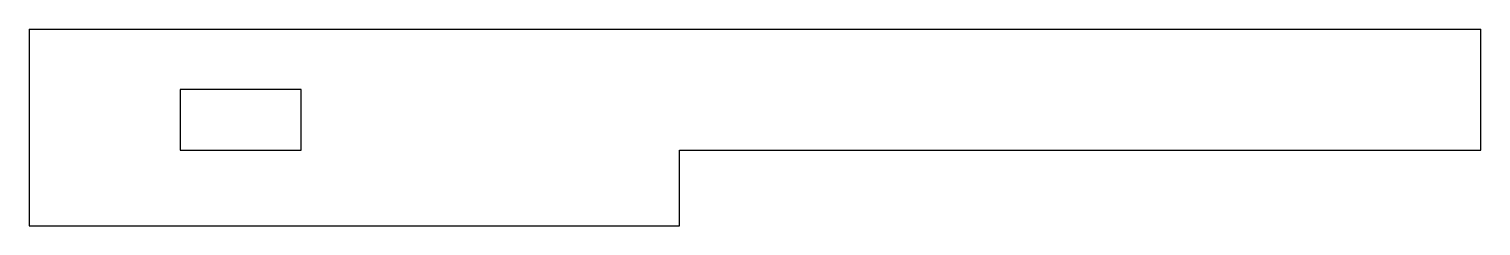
# Model space of a CAD drawing. Header units: inches. Extents: x 0 to 6, y -0.81 to 0.
import ezdxf

# ---------------------------------------------------------------- set-up
doc = ezdxf.new("R2010")
doc.units = ezdxf.units.IN
doc.layers.get('0').update_dxf_attribs({"linetype": 'CONTINUOUS'})

msp = doc.modelspace()

# ---------------------------------------------------------------- linework, layer by layer
for p, q in [((0, 0), (6, 0)), ((0, 0), (0, -0.8125)), ((6, -0.5), (6, 0)), ((2.6875, -0.8125), (2.6875, -0.5)), ((2.6875, -0.5), (6, -0.5)), ((0, -0.8125), (2.6875, -0.8125))]:
    msp.add_line(p, q)
msp.add_lwpolyline([(0.625, -0.5), (1.125, -0.5), (1.125, -0.25), (0.625, -0.25)], close=True)

doc.saveas('drawing.dxf')
